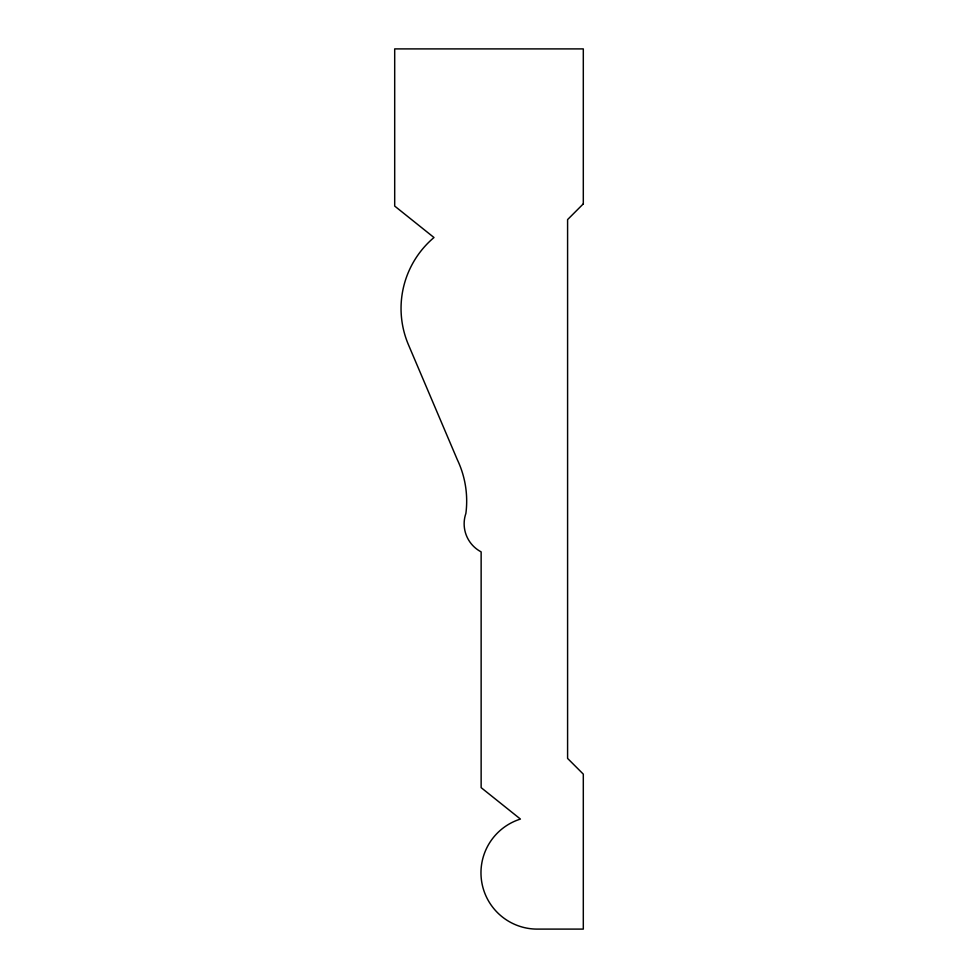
<?xml version="1.0" encoding="UTF-8"?>
<svg xmlns="http://www.w3.org/2000/svg" width="978" height="978" viewBox="0 0 978 978"><rect width="100%" height="100%" fill="white"/><g stroke="black" fill="none" stroke-linecap="round" stroke-linejoin="round"><path stroke-width="1.47" d="M583.304 203.864L567.595 219.585L567.595 758.415L583.304 774.136L583.304 929.1L536.152 929.1A56.308 56.308 0 0 1 520.43 819.075L481.139 787.645L481.139 551.873A31.699 31.699 0 0 1 465.883 513.438A96.162 96.162 0 0 0 457.337 459.733L408.682 345.307A92.812 92.812 0 0 1 433.987 237.52L394.696 206.077L394.696 48.9L583.304 48.9L583.304 203.864"/></g></svg>
